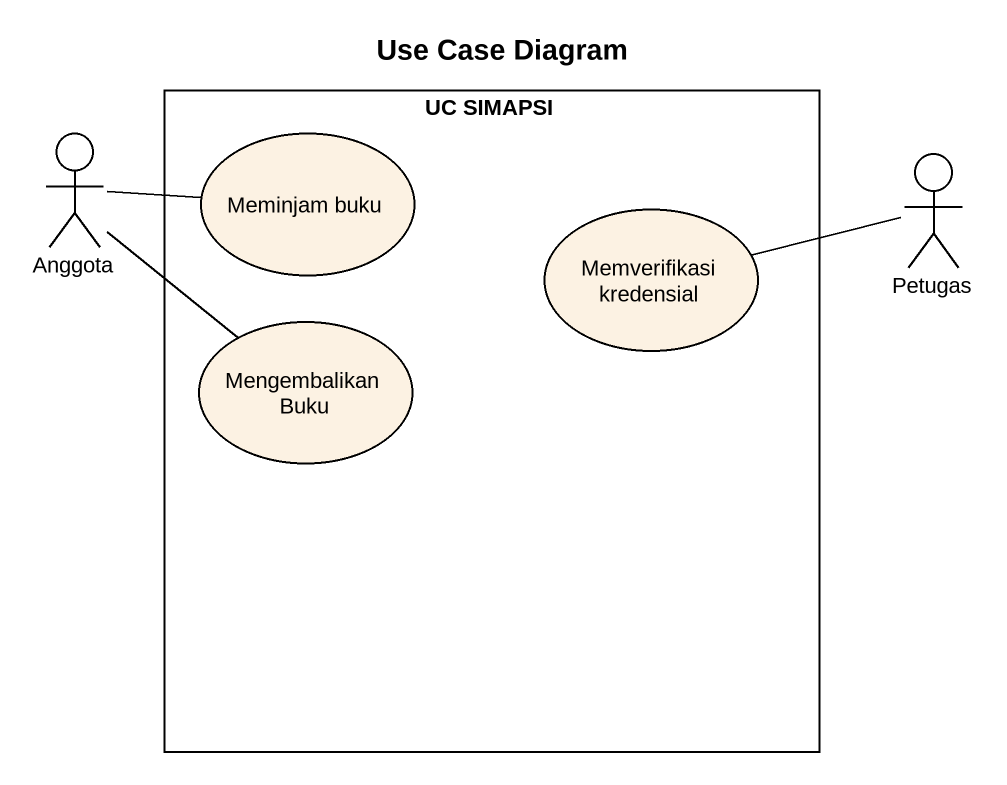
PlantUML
@startuml
title Use Case Diagram
rectangle "UC SIMAPSI" as UC_SIMAPSI {
  usecase "Meminjam buku" as Meminjam_buku
  usecase "Memverifikasi kredensial" as Memverifikasi_kredensial
  usecase "Mengembalikan Buku" as Mengembalikan_Buku
}
actor Anggota
actor Petugas
Anggota -right- Meminjam_buku
Anggota -- Mengembalikan_Buku
Petugas -left- Memverifikasi_kredensial
@enduml
